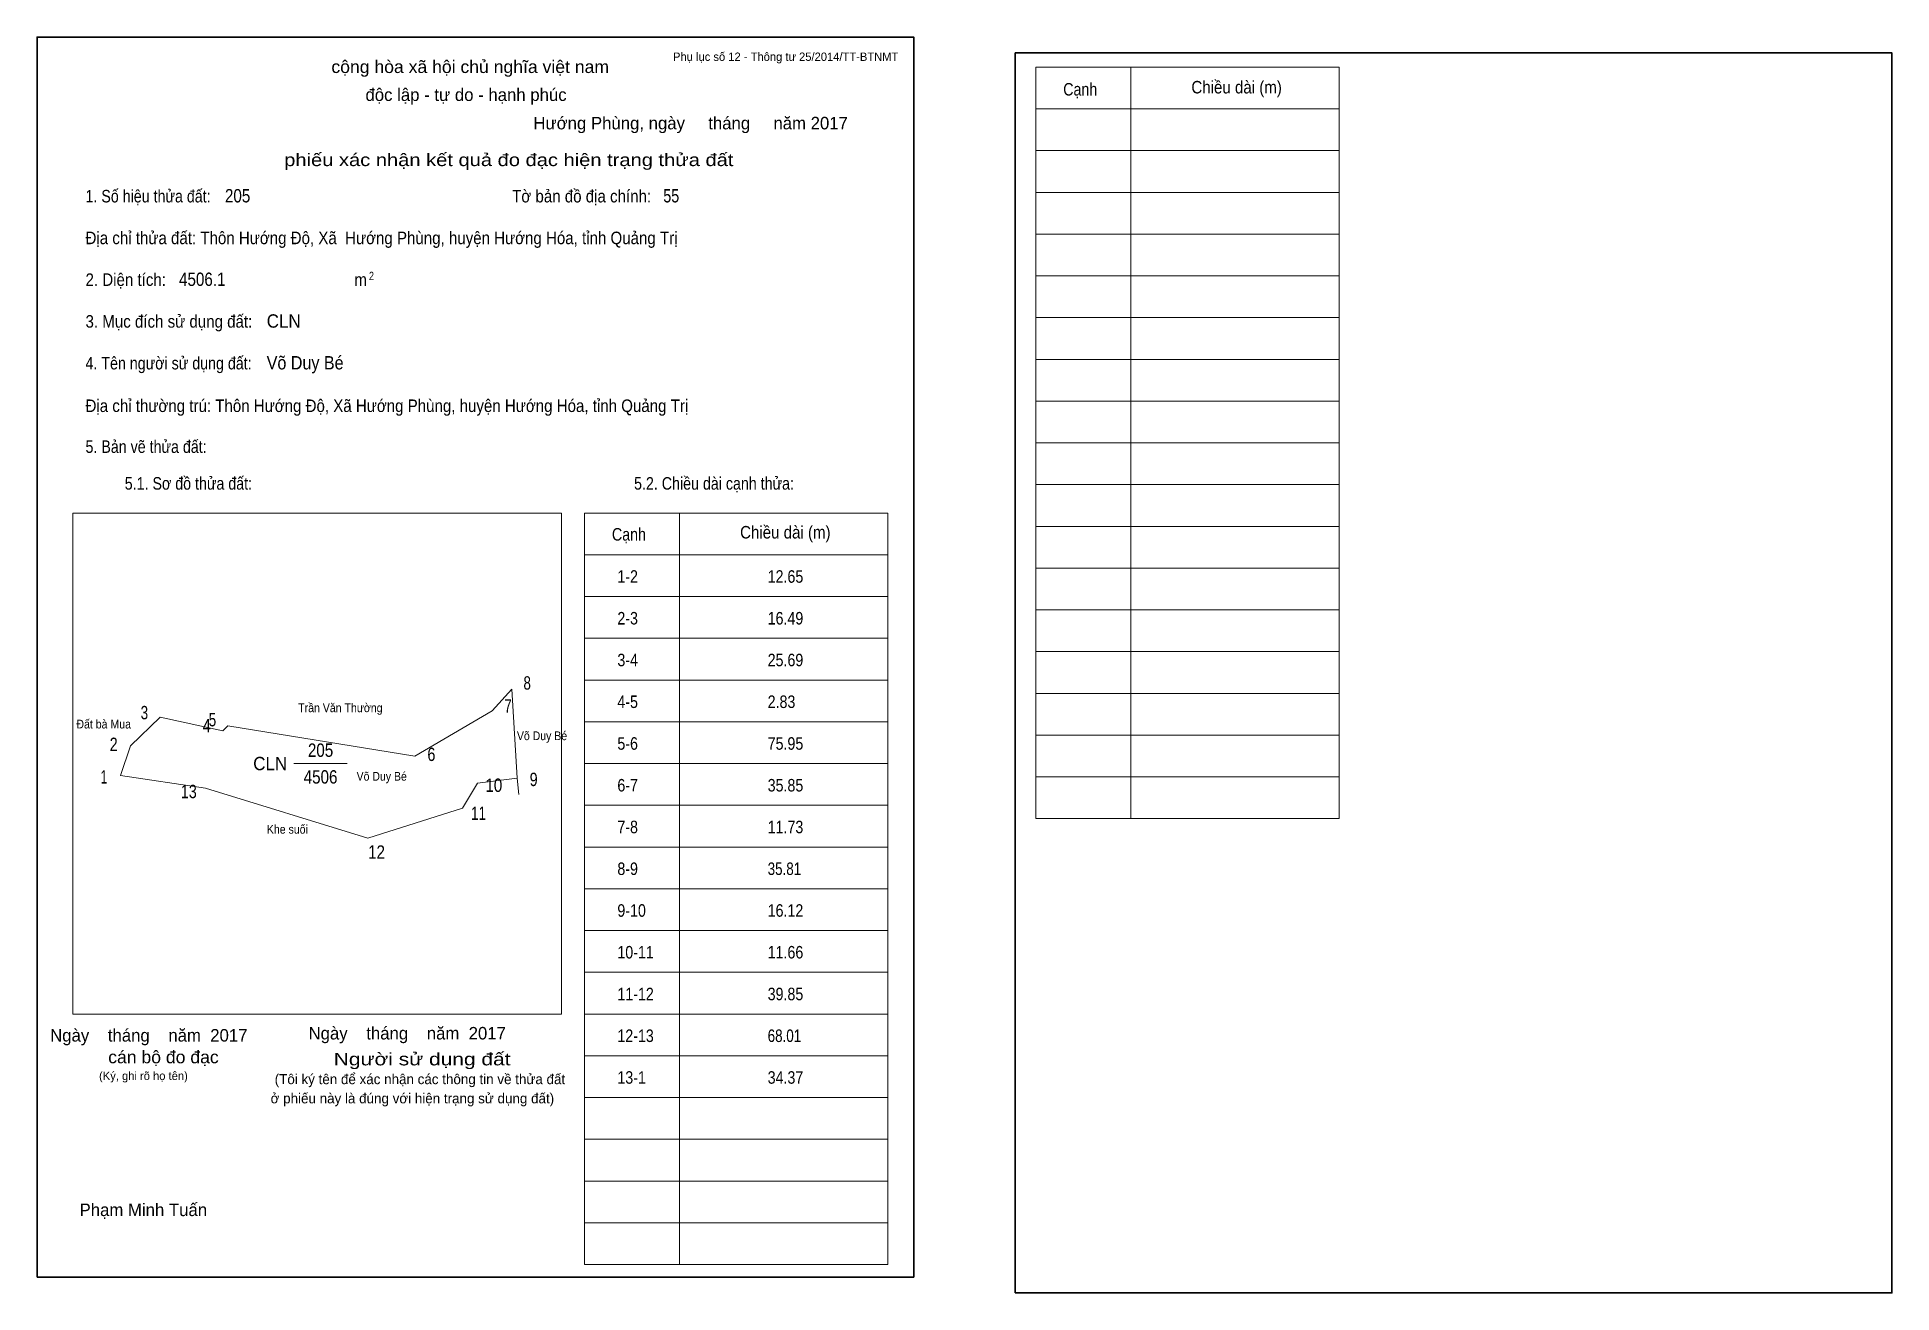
# Model space of a CAD drawing. Header units: centimetres. Extents: x 0 to 44.4, y -0.4 to 29.7.
import ezdxf
from ezdxf.enums import TextEntityAlignment as Align

# ---------------------------------------------------------------- set-up
doc = ezdxf.new("R2010")
doc.units = ezdxf.units.CM
doc.header["$LTSCALE"] = 0.12
for name, color, linetype in [('2', 7, 'Continuous'), ('30', 7, 'Continuous'), ('32', 7, 'Continuous'), ('34', 7, 'Continuous')]:
    doc.layers.add(name, color=color, linetype=linetype)
for name, color, linetype, lineweight in [('33', 7, 'Continuous', 13), ('6', 7, 'Continuous', 13), ('63', 7, 'Continuous', 13)]:
    doc.layers.add(name, color=color, linetype=linetype, lineweight=lineweight)

msp = doc.modelspace()

# ---------------------------------------------------------------- linework, layer by layer
at = {"layer": '33'}
msp.add_line((6.15, 12.3), (7.43, 12.3), dxfattribs=at)
at = {"layer": '6'}
for p, q in [((11.5, 11.95), (11.37, 14.08)), ((11.54, 11.56), (11.5, 11.95))]:
    msp.add_line(p, q, dxfattribs=at)
msp.add_lwpolyline([(10.9, 13.56), (9.05, 12.48), (4.57, 13.2), (4.45, 13.08), (2.95, 13.41), (2.24, 12.72), (2, 12.01), (4.03, 11.71), (7.92, 10.51), (10.19, 11.23), (10.55, 11.83), (11.5, 11.95)], dxfattribs=at)
at = {"layer": '63'}
for p, q in [((23.92, 28.98), (31.19, 28.98)), ((23.92, 10.98), (23.92, 28.98)), ((26.2, 10.98), (26.2, 28.98)), ((31.19, 10.98), (31.19, 28.98)), ((23.92, 27.98), (31.19, 27.98)), ((23.92, 26.98), (31.19, 26.98)), ((23.92, 25.98), (31.19, 25.98)), ((23.92, 24.98), (31.19, 24.98)), ((23.92, 23.98), (31.19, 23.98)), ((23.92, 22.98), (31.19, 22.98)), ((23.92, 21.98), (31.19, 21.98)), ((23.92, 20.98), (31.19, 20.98)), ((23.92, 19.98), (31.19, 19.98)), ((23.92, 18.98), (31.19, 18.98)), ((0.86, 18.3), (12.56, 18.3)), ((0.86, 6.3), (0.86, 18.3)), ((12.56, 6.3), (12.56, 18.3)), ((13.11, 18.3), (20.38, 18.3)), ((13.11, 0.3), (13.11, 18.3)), ((15.39, 0.3), (15.39, 18.3)), ((20.38, 0.3), (20.38, 18.3)), ((23.92, 17.98), (31.19, 17.98)), ((13.11, 17.3), (20.38, 17.3)), ((23.92, 16.98), (31.19, 16.98)), ((13.11, 16.3), (20.38, 16.3)), ((23.92, 15.98), (31.19, 15.98)), ((13.11, 15.3), (20.38, 15.3)), ((23.92, 14.98), (31.19, 14.98)), ((13.11, 14.3), (20.38, 14.3)), ((10.9, 13.56), (11.37, 14.08)), ((23.92, 13.98), (31.19, 13.98)), ((13.11, 13.3), (20.38, 13.3)), ((23.92, 12.98), (31.19, 12.98)), ((13.11, 12.3), (20.38, 12.3)), ((23.92, 11.98), (31.19, 11.98)), ((13.11, 11.3), (20.38, 11.3)), ((23.92, 10.98), (31.19, 10.98)), ((13.11, 10.3), (20.38, 10.3)), ((13.11, 9.3), (20.38, 9.3)), ((13.11, 8.3), (20.38, 8.3)), ((13.11, 7.3), (20.38, 7.3)), ((0.86, 6.3), (12.56, 6.3)), ((13.11, 6.3), (20.38, 6.3)), ((13.11, 5.3), (20.38, 5.3)), ((13.11, 4.3), (20.38, 4.3)), ((13.11, 3.3), (20.38, 3.3)), ((13.11, 2.3), (20.38, 2.3)), ((13.11, 1.3), (20.38, 1.3)), ((13.11, 0.3), (20.38, 0.3))]:
    msp.add_line(p, q, dxfattribs=at)
at = {"layer": '63', "lineweight": 35}
for points in [[(0, 0), (0, 29.7), (21, 29.7), (21, 0)], [(23.43, -0.38), (23.43, 29.32), (44.43, 29.32), (44.43, -0.38)]]:
    msp.add_lwpolyline(points, close=True, dxfattribs=at)

# ---------------------------------------------------------------- texts
at = {"layer": '2', "width": 0.9}
for s, height, p in [('Đất bà Mua', 0.21, (1.595, 13.14)), ('Trần Văn Thường', 0.21, (7.265, 13.53)), ('Võ Duy Bé', 0.2091, (12.095, 12.86)), ('Võ Duy Bé', 0.2091, (8.255, 11.89)), ('Khe suối', 0.21, (5.995, 10.62))]:
    msp.add_text(s, height=height, dxfattribs=at).set_placement(p, align=Align.CENTER)
at = {"layer": '30'}
for s, width, p in [('1-2', 0.85, (13.9, 16.63)), ('12.65', 0.85, (17.5, 16.63)), ('2-3', 0.85, (13.9, 15.63)), ('16.49', 0.85, (17.5, 15.63)), ('3-4', 0.85, (13.9, 14.63)), ('25.69', 0.85, (17.5, 14.63)), ('4-5', 0.85, (13.9, 13.63)), ('2.83', 0.85, (17.5, 13.63)), ('5-6', 0.85, (13.9, 12.63)), ('75.95', 0.85, (17.5, 12.63)), ('6-7', 0.85, (13.9, 11.63)), ('35.85', 0.85, (17.5, 11.63)), ('7-8', 0.85, (13.9, 10.63)), ('11.73', 0.85, (17.5, 10.63)), ('8-9', 0.85, (13.9, 9.63)), ('35.81', 0.8, (17.5, 9.63)), ('9-10', 0.85, (13.9, 8.63)), ('16.12', 0.85, (17.5, 8.63)), ('10-11', 0.85, (13.9, 7.63)), ('11.66', 0.85, (17.5, 7.63)), ('11-12', 0.85, (13.9, 6.63)), ('39.85', 0.85, (17.5, 6.63)), ('12-13', 0.85, (13.9, 5.63)), ('68.01', 0.8, (17.5, 5.63)), ('13-1', 0.85, (13.9, 4.63)), ('34.37', 0.85, (17.5, 4.63))]:
    msp.add_text(s, height=0.3, dxfattribs=dict(at, width=width)).set_placement(p)
at = {"layer": '32'}
for s, width, p in [('8', 0.75, (11.74, 14.07)), ('7', 0.75, (11.28, 13.52)), ('3', 0.75, (2.57, 13.36)), ('4', 0.8, (4.065, 13.05)), ('5', 0.75, (4.2, 13.19)), ('2', 0.8, (1.835, 12.6)), ('6', 0.8, (9.445, 12.36)), ('1', 0.65, (1.6, 11.82)), ('9', 0.8, (11.895, 11.76)), ('13', 0.8, (3.635, 11.47)), ('10', 0.85, (10.94, 11.62)), ('11', 0.75, (10.575, 10.95)), ('12', 0.85, (8.13, 10.02))]:
    msp.add_text(s, height=0.32, dxfattribs=dict(at, width=width)).set_placement(p, align=Align.CENTER)
at = {"layer": '33', "width": 0.95}
msp.add_text('CLN', height=0.32, dxfattribs=at).set_placement((5.99, 12.14), align=Align.RIGHT)
at = {"layer": '33', "width": 0.85}
for s, p in [('205', (6.79, 12.46)), ('4506', (6.79, 11.82))]:
    msp.add_text(s, height=0.32, dxfattribs=at).set_placement(p, align=Align.CENTER)
at = {"layer": '34'}
for s, width, p in [('205', 0.85, (4.5, 25.74)), ('55', 0.8, (15, 25.74)), ('4506.1', 0.85, (3.4, 23.74)), ('CLN', 0.95, (5.5, 22.74)), ('Võ Duy Bé', 0.9, (5.5, 21.74))]:
    msp.add_text(s, height=0.32, dxfattribs=dict(at, width=width)).set_placement(p)
at = {"layer": '63'}
for s, height, p in [('Phụ lục số 12 - Thông tư 25/2014/TT-BTNMT', 0.2, (20.63, 29.13)), ('Ngày    tháng    năm  2017', 0.3, (5.04, 5.64)), ('Ngày    tháng    năm  2017', 0.3, (11.23, 5.69)), ('(Ký, ghi rõ họ tên)', 0.2, (3.61, 4.72))]:
    msp.add_text(s, height=height, dxfattribs=at).set_placement(p, align=Align.RIGHT)
at = {"layer": '63', "width": 1.05}
msp.add_text('cộng hòa xã hội chủ nghĩa việt nam', height=0.3, dxfattribs=at).set_placement((10.375, 28.84), align=Align.CENTER)
at = {"layer": '63'}
for s, height, p in [('độc lập - tự do - hạnh phúc', 0.3, (10.275, 28.17)), ('Hướng Phùng, ngày     tháng     năm 2017', 0.3, (15.655, 27.49)), ('(Tôi ký tên để xác nhận các thông tin về thửa đất ', 0.24, (9.215, 4.62)), ('ở phiếu này là đúng với hiện trạng sử dụng đất)', 0.24, (8.99, 4.16)), ('Phạm Minh Tuấn', 0.3, (2.545, 1.46))]:
    msp.add_text(s, height=height, dxfattribs=at).set_placement(p, align=Align.CENTER)
for s, height, width, p in [('Cạnh', 0.3, 0.85, (24.58, 28.3)), ('Chiều dài (m)', 0.3, 0.9, (27.65, 28.35)), ('1. Số hiệu thửa đất:', 0.3, 0.85, (1.16, 25.74)), ('Tờ bản đồ địa chính:', 0.3, 0.9, (11.38, 25.74)), ('Địa chỉ thửa đất: Thôn Hướng Độ, Xã  Hướng Phùng, huyện Hướng Hóa, tỉnh Quảng Trị', 0.3, 0.9, (1.16, 24.74)), ('2. Diện tích:', 0.3, 0.9, (1.16, 23.74)), ('2', 0.2, 0.8, (7.95, 23.88)), ('m', 0.3, 0.9, (7.6, 23.74)), ('3. Mục đích sử dụng đất:', 0.3, 0.9, (1.16, 22.74)), ('4. Tên người sử dụng đất:', 0.3, 0.85, (1.16, 21.74)), ('Địa chỉ thường trú: Thôn Hướng Độ, Xã Hướng Phùng, huyện Hướng Hóa, tỉnh Quảng Trị', 0.3, 0.9, (1.16, 20.72)), ('5. Bản vẽ thửa đất:', 0.3, 0.85, (1.16, 19.74)), ('5.1. Sơ đồ thửa đất:', 0.3, 0.85, (2.1, 18.86)), ('5.2. Chiều dài cạnh thửa:', 0.3, 0.85, (14.3, 18.86)), ('Cạnh', 0.3, 0.85, (13.77, 17.64)), ('Chiều dài (m)', 0.3, 0.9, (16.84, 17.69))]:
    msp.add_text(s, height=height, dxfattribs=dict(at, width=width)).set_placement(p)
for s, width, p in [('phiếu xác nhận kết quả đo đạc hiện trạng thửa đất', 1.2, (16.68, 26.61)), ('cán bộ đo đạc', 1.05, (4.35, 5.12)), ('Người sử dụng đất', 1.25, (11.34, 5.07))]:
    msp.add_text(s, height=0.3, dxfattribs=dict(at, width=width)).set_placement(p, align=Align.RIGHT)

doc.saveas('drawing.dxf')
